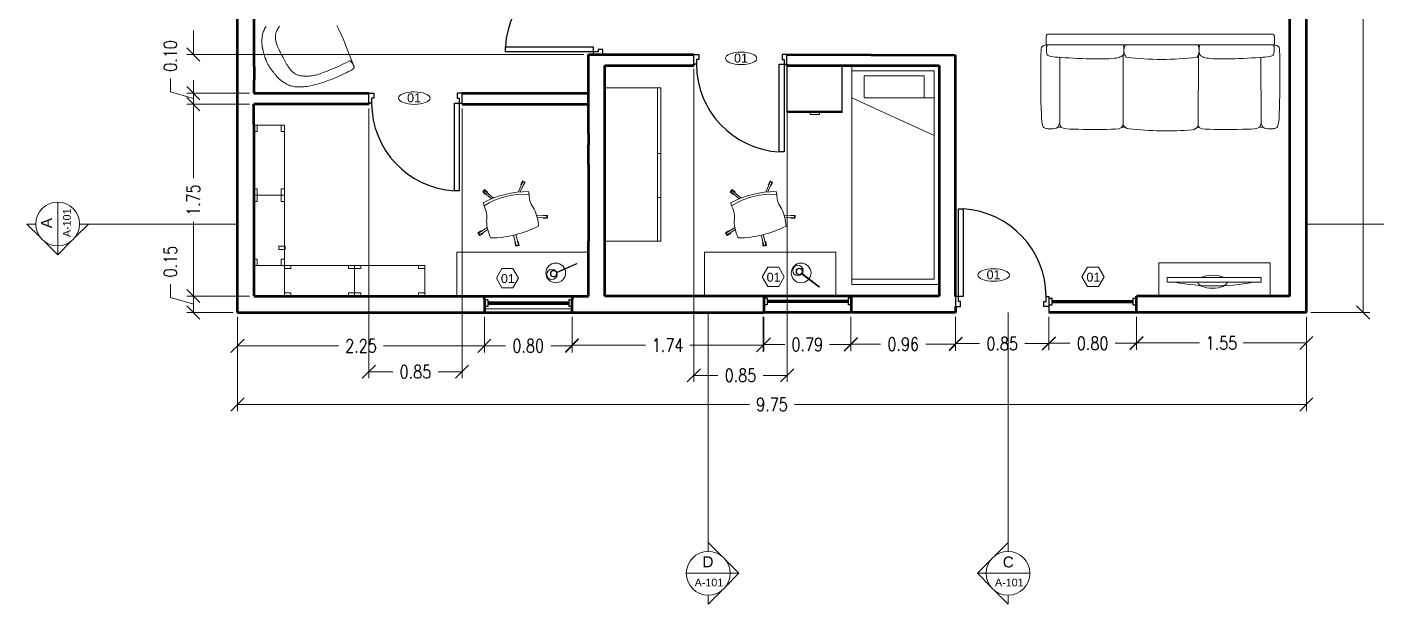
# Paper-space layout 'A000' of a CAD drawing. Header units: millimetres. Extents: x 0 to 841, y 0 to 594.
# Drawn here: x 453.9 to 700.2, y 317.9 to 423.3 of the extents above; entities that cross this region are included whole.
import ezdxf

# ---------------------------------------------------------------- set-up
doc = ezdxf.new("R2010")
doc.units = ezdxf.units.MM
doc.header["$MEASUREMENT"] = 0
for name, color, linetype, lineweight in [('A-ANNO-DIMS', 3, 'Continuous', 18), ('A-ANNO-SYMB', 3, 'Continuous', 18), ('A-ANNO-TEXT', 3, 'Continuous', 18), ('A-DOOR-FULL', 4, 'Continuous', 25), ('A-FURN', 8, 'Continuous', 13), ('A-GLAZ-FULL', 4, 'Continuous', 25), ('A-WALL-FULL-EXTR', 7, 'Continuous', 50), ('A-WALL-FULL-INTR', 7, 'Continuous', 50)]:
    doc.layers.add(name, color=color, linetype=linetype, lineweight=lineweight)
doc.styles.add('ARIAL', font='arial.ttf')
doc.styles.add('E-ROMANS', font='romans.shx', dxfattribs={"width": 0.8})
doc.styles.get("Standard").update_dxf_attribs({"font": 'arial.ttf'})

# ---------------------------------------------------------------- blocks, each defined once
blk = doc.blocks.new('_Oblique')
at = {"color": 0, "linetype": 'ByBlock', "lineweight": -2}
blk.add_line((-0.5, -0.5), (0.5, 0.5), dxfattribs=at)

psp = doc.layouts.new('A000')

# ---------------------------------------------------------------- linework, layer by layer
at = {"layer": 'A-ANNO-DIMS'}
for p, q in [((697.65, 371.17), (697.65, 427.09)), ((484.23, 418.27), (484.23, 422.64)), ((480.03, 411.46), (480.03, 413.86)), ((575.52, 415.67), (575.52, 358.49)), ((484.23, 410.2), (480.03, 411.46)), ((484.23, 411.2), (484.23, 413.6)), ((494.46, 411.2), (483.03, 411.2)), ((494.46, 409.2), (483.03, 409.2)), ((494.46, 409.2), (483.03, 409.2)), ((484.23, 411.2), (484.23, 409.2)), ((484.23, 411.2), (484.23, 409.2)), ((484.23, 409.2), (484.23, 395.67)), ((484.23, 409.2), (484.23, 406.8)), ((533.24, 408.4), (533.24, 359.15)), ((459.47, 387.32), (459.47, 391.32)), ((454.47, 387.32), (453.87, 387.32)), ((456.27, 384.92), (453.87, 387.32)), ((455.47, 387.32), (454.47, 387.32)), ((459.47, 387.32), (459.47, 383.32)), ((462.67, 384.92), (465.07, 387.32)), ((463.47, 387.32), (464.47, 387.32)), ((464.47, 387.32), (464.87, 387.32)), ((464.87, 387.32), (465.07, 387.32)), ((465.07, 387.32), (471.07, 387.32)), ((471.07, 387.32), (467.07, 387.32)), ((484.23, 374.17), (484.23, 387.7)), ((459.47, 381.72), (457.07, 384.12)), ((459.47, 381.72), (461.87, 384.12)), ((459.47, 383.32), (459.47, 382.32)), ((459.47, 382.32), (459.47, 381.92)), ((459.47, 381.92), (459.47, 381.72)), ((480.03, 373.93), (480.03, 376.33)), ((484.23, 372.67), (480.03, 373.93)), ((494.46, 374.17), (483.03, 374.17)), ((491.49, 374.17), (483.03, 374.17)), ((484.23, 371.17), (484.23, 374.17)), ((491.49, 371.17), (483.03, 371.17)), ((492.29, 370.37), (492.29, 363.88)), ((492.29, 370.37), (492.29, 353.17)), ((537.32, 370.37), (537.32, 363.88)), ((537.32, 370.37), (537.32, 363.88)), ((553.32, 370.37), (553.32, 364)), ((553.32, 370.37), (553.32, 363.88)), ((588.17, 370.37), (588.17, 364)), ((588.29, 370.37), (588.29, 364.12)), ((604.17, 370.37), (604.17, 364.19)), ((604.17, 370.37), (604.17, 364.12)), ((623.29, 370.37), (623.29, 364.28)), ((623.29, 370.37), (623.29, 364.19)), ((640.29, 370.37), (640.29, 364.34)), ((640.29, 370.37), (640.29, 364.28)), ((656.29, 370.37), (656.29, 364.4)), ((656.29, 370.37), (656.29, 364.34)), ((687.29, 370.37), (687.29, 364.4)), ((687.29, 370.37), (687.29, 353.17)), ((688.09, 371.17), (698.85, 371.17)), ((492.29, 365.08), (510.68, 365.08)), ((537.32, 365.08), (518.93, 365.08)), ((537.32, 365.08), (541.19, 365.08)), ((553.32, 365.08), (549.44, 365.08)), ((553.32, 365.2), (566.71, 365.2)), ((588.17, 365.2), (574.78, 365.2)), ((588.29, 365.32), (592.15, 365.32)), ((604.17, 365.32), (600.31, 365.32)), ((604.17, 365.39), (609.61, 365.39)), ((623.29, 365.39), (617.86, 365.39)), ((623.29, 365.48), (627.67, 365.48)), ((640.29, 365.48), (635.92, 365.48)), ((640.29, 365.54), (644.17, 365.54)), ((656.29, 365.54), (652.42, 365.54)), ((656.29, 365.6), (667.8, 365.6)), ((687.29, 365.6), (675.78, 365.6)), ((516.24, 360.35), (520.62, 360.35)), ((533.24, 360.35), (528.87, 360.35)), ((575.52, 359.69), (579.91, 359.69)), ((592.55, 359.69), (588.16, 359.69)), ((492.29, 354.37), (585.67, 354.37)), ((687.29, 354.37), (593.92, 354.37)), ((578.16, 329.15), (578.16, 335.15)), ((632.86, 329.15), (632.86, 335.15)), ((578.16, 328.55), (578.16, 329.15)), ((580.56, 326.75), (578.16, 329.15)), ((578.16, 327.55), (578.16, 328.55)), ((630.46, 326.75), (632.86, 329.15)), ((632.86, 328.55), (632.86, 329.15)), ((632.86, 327.55), (632.86, 328.55)), ((583.76, 323.55), (581.36, 325.95)), ((627.26, 323.55), (629.66, 325.95)), ((578.16, 323.55), (574.16, 323.55)), ((578.16, 323.55), (582.16, 323.55)), ((583.76, 323.55), (581.36, 321.15)), ((582.16, 323.55), (583.16, 323.55)), ((583.16, 323.55), (583.56, 323.55)), ((583.56, 323.55), (583.76, 323.55)), ((627.46, 323.55), (627.26, 323.55)), ((627.26, 323.55), (629.66, 321.15)), ((627.86, 323.55), (627.46, 323.55)), ((628.86, 323.55), (627.86, 323.55)), ((632.86, 323.55), (628.86, 323.55)), ((632.86, 323.55), (636.86, 323.55)), ((580.56, 320.35), (578.16, 317.95)), ((630.46, 320.35), (632.86, 317.95)), ((578.16, 319.55), (578.16, 318.55)), ((578.16, 318.55), (578.16, 318.15)), ((578.16, 318.15), (578.16, 317.95)), ((632.86, 319.55), (632.86, 318.55)), ((632.86, 318.55), (632.86, 318.15)), ((632.86, 318.15), (632.86, 317.95))]:
    psp.add_line(p, q, dxfattribs=at)
for centre in [(459.47, 387.32), (578.16, 323.55), (632.86, 323.55)]:
    psp.add_circle(centre, 4, dxfattribs=at)
at = {"layer": 'A-ANNO-SYMB', "color": 7}
for p, q in [((589.01, 379.43), (588, 377.68)), ((591.03, 379.43), (589.01, 379.43)), ((592.04, 377.68), (591.03, 379.43)), ((647.35, 379.43), (646.34, 377.68)), ((649.37, 379.43), (647.35, 379.43)), ((650.38, 377.68), (649.37, 379.43)), ((540.52, 379.17), (539.51, 377.42)), ((539.51, 377.42), (540.52, 375.67)), ((542.54, 379.17), (540.52, 379.17)), ((543.55, 377.42), (542.54, 379.17)), ((542.54, 375.67), (543.55, 377.42)), ((588, 377.68), (589.01, 375.93)), ((591.03, 375.93), (592.04, 377.68)), ((646.34, 377.68), (647.35, 375.93)), ((649.37, 375.93), (650.38, 377.68)), ((540.52, 375.67), (542.54, 375.67)), ((589.01, 375.93), (591.03, 375.93)), ((647.35, 375.93), (649.37, 375.93))]:
    psp.add_line(p, q, dxfattribs=at)
for centre in [(584.17, 417.55), (524.53, 410.3), (630.25, 378)]:
    psp.add_ellipse(centre, major_axis=(-2.88, 0.01), ratio=0.395468, dxfattribs=at)
at = {"layer": 'A-ANNO-TEXT'}
for p, q in [((471.07, 387.32), (492.29, 387.32)), ((707.45, 387.32), (687.29, 387.32)), ((578.16, 371.17), (578.16, 335.15)), ((578.16, 336.15), (578.16, 336.75)), ((578.16, 335.15), (578.16, 336.15)), ((578.16, 335.15), (578.16, 331.15)), ((632.86, 335.15), (632.86, 331.15))]:
    psp.add_line(p, q, dxfattribs=at)
at = {"layer": 'A-DOOR-FULL'}
for p, q in [((623.79, 374.07), (623.79, 390.07)), ((623.79, 390.07), (624.69, 390.07)), ((624.69, 390.07), (624.69, 374.07)), ((623.79, 374.07), (623.29, 374.07)), ((623.29, 374.07), (623.29, 372.27)), ((623.29, 372.27), (624.19, 372.27)), ((624.69, 374.07), (623.79, 374.07)), ((623.79, 373.17), (623.79, 374.07)), ((624.19, 373.17), (623.79, 373.17)), ((624.19, 372.27), (624.19, 373.17)), ((639.39, 372.27), (639.39, 373.17)), ((639.39, 373.17), (639.79, 373.17)), ((640.29, 372.27), (639.39, 372.27)), ((639.79, 374.07), (640.29, 374.07)), ((639.79, 373.17), (639.79, 374.07)), ((640.29, 374.07), (640.29, 372.27)), ((640.29, 372.17), (640.29, 371.17))]:
    psp.add_line(p, q, dxfattribs=at)
for points in [[(541.16, 419.67), (557.16, 419.67), (557.16, 418.77), (541.16, 418.77), (541.16, 419.67)], [(557.16, 418.77), (557.16, 418.27), (558.96, 418.27), (558.96, 419.17), (558.06, 419.17), (558.06, 418.77), (557.16, 418.77)], [(576.02, 416.47), (575.52, 416.47), (575.52, 418.27), (576.42, 418.27), (576.42, 417.37), (576.02, 417.37), (576.02, 416.47)], [(591.12, 400.47), (591.12, 416.47), (592.02, 416.47), (592.02, 400.47), (591.12, 400.47)], [(592.02, 416.47), (592.52, 416.47), (592.52, 418.27), (591.62, 418.27), (591.62, 417.37), (592.02, 417.37), (592.02, 416.47)], [(516.74, 409.4), (516.24, 409.4), (516.24, 411.2), (517.14, 411.2), (517.14, 410.3), (516.74, 410.3), (516.74, 409.4)], [(516.74, 409.4), (516.24, 409.4), (516.24, 411.2), (517.14, 411.2), (517.14, 410.3), (516.74, 410.3), (516.74, 409.4)], [(531.84, 393.4), (531.84, 409.4), (532.74, 409.4), (532.74, 393.4), (531.84, 393.4)], [(531.84, 393.4), (531.84, 409.4), (532.74, 409.4), (532.74, 393.4), (531.84, 393.4)], [(532.74, 409.4), (533.24, 409.4), (533.24, 411.2), (532.34, 411.2), (532.34, 410.3), (532.74, 410.3), (532.74, 409.4)], [(532.74, 409.4), (533.24, 409.4), (533.24, 411.2), (532.34, 411.2), (532.34, 410.3), (532.74, 410.3), (532.74, 409.4)]]:
    psp.add_lwpolyline(points, dxfattribs=at)
for centre, start, end in [((557.17, 418.72), 90.0659, 176.6189), ((592.07, 416.49), 180.0659, 266.6189), ((532.79, 409.42), 180.0659, 266.6189), ((532.79, 409.42), 180.0659, 266.6189), ((623.75, 374.05), 0.0659, 86.6189)]:
    psp.add_arc(centre, 16.05, start, end, dxfattribs=at)
at = {"layer": 'A-FURN'}
for p, q in [((496.74, 421.04), (496.75, 421.23)), ((496.75, 421.23), (496.77, 421.41)), ((496.77, 421.41), (496.79, 421.58)), ((496.79, 421.58), (496.82, 421.76)), ((496.82, 421.76), (496.86, 421.95)), ((496.86, 421.95), (496.91, 422.13)), ((496.91, 422.13), (496.97, 422.32)), ((496.97, 422.32), (497.04, 422.51)), ((497.04, 422.51), (497.13, 422.71)), ((497.13, 422.71), (497.23, 422.92)), ((497.23, 422.92), (497.35, 423.13)), ((497.35, 423.13), (497.48, 423.35)), ((499.2, 421.6), (499.19, 421.45)), ((499.19, 421.45), (499.19, 421.3)), ((499.19, 421.3), (499.2, 421.15)), ((499.21, 421.75), (499.2, 421.6)), ((499.23, 421.9), (499.21, 421.75)), ((499.26, 422.05), (499.23, 421.9)), ((499.3, 422.19), (499.26, 422.05)), ((499.35, 422.34), (499.3, 422.19)), ((499.41, 422.49), (499.35, 422.34)), ((499.48, 422.65), (499.41, 422.49)), ((499.56, 422.8), (499.48, 422.65)), ((499.64, 422.96), (499.56, 422.8)), ((499.74, 423.12), (499.64, 422.96)), ((499.84, 423.28), (499.74, 423.12)), ((499.95, 423.45), (499.84, 423.28)), ((510.4, 423.53), (510.58, 423.19)), ((510.76, 422.84), (510.58, 423.19)), ((511.54, 421.15), (510.76, 422.84)), ((639.82, 420.18), (639.82, 421.66)), ((640.24, 422), (681.04, 422)), ((681.46, 421.66), (681.46, 420.02)), ((681.46, 420.18), (681.46, 421.66)), ((496.73, 420.68), (496.74, 420.86)), ((496.73, 420.51), (496.73, 420.68)), ((496.74, 420.34), (496.73, 420.51)), ((496.74, 420.86), (496.74, 421.04)), ((496.74, 420.18), (496.74, 420.34)), ((496.75, 420.02), (496.74, 420.18)), ((496.76, 419.88), (496.75, 420.02)), ((496.78, 419.75), (496.76, 419.88)), ((496.79, 419.63), (496.78, 419.75)), ((496.81, 419.52), (496.79, 419.63)), ((496.83, 419.42), (496.81, 419.52)), ((496.85, 419.31), (496.83, 419.42)), ((496.88, 419.21), (496.85, 419.31)), ((496.91, 419.1), (496.88, 419.21)), ((496.94, 418.98), (496.91, 419.1)), ((496.97, 418.86), (496.94, 418.98)), ((497.01, 418.73), (496.97, 418.86)), ((497.05, 418.6), (497.01, 418.73)), ((499.2, 421.15), (499.22, 420.99)), ((499.22, 420.99), (499.25, 420.84)), ((499.25, 420.84), (499.28, 420.68)), ((499.28, 420.68), (499.32, 420.52)), ((499.32, 420.52), (499.37, 420.36)), ((499.37, 420.36), (499.42, 420.21)), ((499.42, 420.21), (499.47, 420.05)), ((499.47, 420.05), (499.53, 419.9)), ((499.53, 419.9), (499.59, 419.75)), ((499.59, 419.75), (499.65, 419.61)), ((499.65, 419.61), (499.71, 419.47)), ((499.71, 419.47), (499.77, 419.34)), ((499.77, 419.34), (499.83, 419.21)), ((499.83, 419.21), (499.89, 419.09)), ((499.89, 419.09), (499.95, 418.96)), ((499.95, 418.96), (500.01, 418.84)), ((500.01, 418.84), (500.08, 418.72)), ((500.08, 418.72), (500.14, 418.59)), ((512.38, 418.91), (511.54, 421.15)), ((513.46, 416.29), (512.38, 418.91)), ((638.88, 418.81), (638.86, 418.35)), ((638.9, 419.14), (638.88, 418.81)), ((638.92, 419.36), (638.9, 419.14)), ((638.95, 419.5), (638.92, 419.36)), ((638.98, 419.58), (638.95, 419.5)), ((639.03, 419.64), (638.98, 419.58)), ((639.08, 419.69), (639.03, 419.64)), ((639.14, 419.74), (639.08, 419.69)), ((639.21, 419.79), (639.14, 419.74)), ((639.29, 419.83), (639.21, 419.79)), ((639.4, 419.88), (639.29, 419.83)), ((639.52, 419.93), (639.4, 419.88)), ((639.66, 419.97), (639.52, 419.93)), ((639.82, 420.02), (639.66, 419.97)), ((681.46, 420.02), (639.82, 420.02)), ((639.87, 419.53), (639.86, 419.39)), ((639.86, 419.39), (639.86, 419.25)), ((639.86, 419.25), (639.86, 419.09)), ((639.86, 419.09), (639.87, 418.93)), ((639.89, 419.65), (639.87, 419.53)), ((639.87, 418.93), (639.88, 418.77)), ((639.88, 418.77), (639.9, 418.62)), ((639.91, 419.75), (639.89, 419.65)), ((639.93, 419.83), (639.91, 419.75)), ((639.95, 419.9), (639.93, 419.83)), ((639.97, 419.95), (639.95, 419.9)), ((639.98, 419.99), (639.97, 419.95)), ((639.99, 420.01), (639.98, 419.99)), ((640, 420.02), (639.99, 420.01)), ((653.93, 419.9), (653.89, 420.01)), ((653.96, 419.77), (653.93, 419.9)), ((653.98, 419.61), (653.96, 419.77)), ((654, 419.44), (653.98, 419.61)), ((653.99, 418.62), (654, 418.75)), ((654, 419.26), (654, 419.44)), ((654.01, 419.08), (654, 419.26)), ((654, 418.91), (654.01, 419.08)), ((654, 418.75), (654, 418.91)), ((667.73, 419.26), (667.74, 419.44)), ((667.73, 419.08), (667.73, 419.26)), ((667.74, 418.91), (667.73, 419.08)), ((667.74, 419.44), (667.75, 419.61)), ((667.74, 418.75), (667.74, 418.91)), ((667.75, 418.62), (667.74, 418.75)), ((667.75, 419.61), (667.78, 419.77)), ((667.78, 419.77), (667.81, 419.9)), ((667.81, 419.9), (667.85, 420.01)), ((681.29, 420.02), (681.29, 420.01)), ((681.29, 420.01), (681.3, 419.99)), ((681.3, 419.99), (681.32, 419.95)), ((681.32, 419.95), (681.34, 419.9)), ((681.34, 419.9), (681.36, 419.83)), ((681.36, 419.83), (681.38, 419.75)), ((681.38, 419.75), (681.39, 419.65)), ((681.4, 418.77), (681.38, 418.62)), ((681.39, 419.65), (681.41, 419.53)), ((681.41, 418.93), (681.4, 418.77)), ((681.41, 419.53), (681.42, 419.39)), ((681.42, 419.09), (681.41, 418.93)), ((681.42, 419.39), (681.42, 419.25)), ((681.42, 419.25), (681.42, 419.09)), ((681.46, 420.02), (681.63, 419.97)), ((681.63, 419.97), (681.77, 419.93)), ((681.77, 419.93), (681.89, 419.88)), ((681.89, 419.88), (681.99, 419.83)), ((681.99, 419.83), (682.08, 419.79)), ((682.08, 419.79), (682.15, 419.74)), ((682.15, 419.74), (682.21, 419.69)), ((682.21, 419.69), (682.26, 419.64)), ((682.26, 419.64), (682.3, 419.58)), ((682.3, 419.58), (682.33, 419.5)), ((682.33, 419.5), (682.36, 419.36)), ((682.36, 419.36), (682.39, 419.14)), ((682.39, 419.14), (682.41, 418.81)), ((682.41, 418.81), (682.42, 418.35)), ((497.09, 418.46), (497.05, 418.6)), ((497.13, 418.33), (497.09, 418.46)), ((497.16, 418.2), (497.13, 418.33)), ((497.2, 418.08), (497.16, 418.2)), ((497.23, 417.97), (497.2, 418.08)), ((497.26, 417.86), (497.23, 417.97)), ((497.29, 417.77), (497.26, 417.86)), ((497.32, 417.69), (497.29, 417.77)), ((497.34, 417.61), (497.32, 417.69)), ((497.37, 417.53), (497.34, 417.61)), ((497.39, 417.46), (497.37, 417.53)), ((497.42, 417.39), (497.39, 417.46)), ((497.44, 417.32), (497.42, 417.39)), ((497.47, 417.24), (497.44, 417.32)), ((497.5, 417.16), (497.47, 417.24)), ((497.54, 417.07), (497.5, 417.16)), ((497.58, 416.97), (497.54, 417.07)), ((497.63, 416.87), (497.58, 416.97)), ((497.69, 416.75), (497.63, 416.87)), ((497.75, 416.62), (497.69, 416.75)), ((497.83, 416.48), (497.75, 416.62)), ((497.78, 416.56), (497.86, 416.41)), ((497.86, 416.41), (497.93, 416.28)), ((497.93, 416.28), (497.99, 416.17)), ((500.14, 418.59), (500.2, 418.47)), ((500.2, 418.47), (500.27, 418.35)), ((500.27, 418.35), (500.33, 418.23)), ((500.33, 418.23), (500.38, 418.13)), ((500.38, 418.13), (500.43, 418.03)), ((500.43, 418.03), (500.47, 417.96)), ((500.47, 417.96), (500.5, 417.91)), ((500.49, 417.93), (500.47, 417.96)), ((500.51, 417.88), (500.49, 417.93)), ((500.5, 417.91), (500.51, 417.88)), ((500.55, 417.8), (500.51, 417.88)), ((500.6, 417.71), (500.55, 417.8)), ((500.65, 417.61), (500.6, 417.71)), ((500.72, 417.49), (500.65, 417.61)), ((500.78, 417.37), (500.72, 417.49)), ((500.85, 417.24), (500.78, 417.37)), ((500.91, 417.12), (500.85, 417.24)), ((500.97, 417), (500.91, 417.12)), ((501.04, 416.88), (500.97, 417)), ((501.11, 416.76), (501.04, 416.88)), ((501.17, 416.64), (501.11, 416.76)), ((501.24, 416.51), (501.17, 416.64)), ((501.32, 416.39), (501.24, 416.51)), ((501.4, 416.26), (501.32, 416.39)), ((501.48, 416.13), (501.4, 416.26)), ((511.48, 416.48), (510.92, 416.22)), ((512.07, 416.77), (511.48, 416.48)), ((512.7, 417.09), (512.07, 416.77)), ((512.78, 417.08), (512.7, 417.09)), ((512.85, 417.06), (512.78, 417.08)), ((512.91, 417.03), (512.85, 417.06)), ((512.97, 416.98), (512.91, 417.03)), ((513.02, 416.94), (512.97, 416.98)), ((513.07, 416.88), (513.02, 416.94)), ((513.12, 416.82), (513.07, 416.88)), ((513.17, 416.75), (513.12, 416.82)), ((513.22, 416.69), (513.17, 416.75)), ((513.26, 416.61), (513.22, 416.69)), ((513.31, 416.54), (513.26, 416.61)), ((513.36, 416.47), (513.31, 416.54)), ((513.4, 416.4), (513.36, 416.47)), ((513.44, 416.33), (513.4, 416.4)), ((513.47, 416.26), (513.44, 416.33)), ((513.5, 416.2), (513.47, 416.26)), ((592.52, 407.66), (592.52, 416.27)), ((602.6, 416.27), (602.6, 407.66)), ((604.36, 416.27), (604.36, 376.27)), ((638.85, 417.73), (638.84, 416.93)), ((638.84, 416.93), (638.84, 415.93)), ((638.86, 418.35), (638.85, 417.73)), ((639.9, 418.62), (639.93, 418.47)), ((639.93, 418.47), (639.96, 418.34)), ((639.96, 418.34), (640.01, 418.23)), ((640.01, 418.23), (640.07, 418.14)), ((640.07, 418.14), (640.17, 418.06)), ((640.17, 418.06), (640.3, 417.99)), ((640.3, 417.99), (640.49, 417.94)), ((640.49, 417.94), (640.75, 417.89)), ((640.75, 417.89), (641.08, 417.84)), ((641.08, 417.84), (641.5, 417.8)), ((641.5, 417.8), (642.01, 417.75)), ((642.01, 417.75), (642.61, 417.71)), ((642.33, 406.01), (642.31, 417.73)), ((642.61, 417.71), (643.28, 417.67)), ((643.28, 417.67), (644, 417.63)), ((644, 417.63), (644.77, 417.59)), ((644.77, 417.59), (645.55, 417.55)), ((645.55, 417.55), (646.35, 417.52)), ((646.35, 417.52), (647.14, 417.5)), ((647.14, 417.5), (647.92, 417.48)), ((647.92, 417.48), (648.66, 417.47)), ((648.66, 417.47), (649.38, 417.47)), ((649.38, 417.47), (650.05, 417.47)), ((650.05, 417.47), (650.68, 417.48)), ((650.68, 417.48), (651.25, 417.5)), ((651.25, 417.5), (651.76, 417.53)), ((651.76, 417.53), (652.21, 417.57)), ((652.21, 417.57), (652.58, 417.62)), ((652.58, 417.62), (652.89, 417.68)), ((652.89, 417.68), (653.14, 417.74)), ((653.14, 417.74), (653.33, 417.81)), ((653.33, 417.81), (653.49, 417.88)), ((653.49, 417.88), (653.61, 417.95)), ((653.61, 417.95), (653.7, 418.02)), ((653.7, 418.02), (653.77, 418.08)), ((653.77, 418.08), (653.83, 418.15)), ((653.83, 418.15), (653.87, 418.21)), ((653.85, 405.4), (653.85, 418.18)), ((653.87, 418.21), (653.91, 418.27)), ((653.91, 418.27), (653.94, 418.34)), ((653.94, 418.34), (653.96, 418.42)), ((653.96, 418.42), (653.98, 418.51)), ((653.98, 418.51), (653.99, 418.62)), ((667.54, 405.22), (667.6, 418.25)), ((667.76, 418.51), (667.75, 418.62)), ((667.78, 418.42), (667.76, 418.51)), ((667.8, 418.34), (667.78, 418.42)), ((667.83, 418.27), (667.8, 418.34)), ((667.87, 418.21), (667.83, 418.27)), ((667.91, 418.15), (667.87, 418.21)), ((667.97, 418.08), (667.91, 418.15)), ((668.04, 418.02), (667.97, 418.08)), ((668.13, 417.95), (668.04, 418.02)), ((668.25, 417.88), (668.13, 417.95)), ((668.4, 417.81), (668.25, 417.88)), ((668.58, 417.74), (668.4, 417.81)), ((668.82, 417.68), (668.58, 417.74)), ((669.11, 417.62), (668.82, 417.68)), ((669.46, 417.57), (669.11, 417.62)), ((669.87, 417.53), (669.46, 417.57)), ((670.34, 417.5), (669.87, 417.53)), ((670.88, 417.48), (670.34, 417.5)), ((671.46, 417.47), (670.88, 417.48)), ((672.09, 417.47), (671.46, 417.47)), ((672.76, 417.47), (672.09, 417.47)), ((673.47, 417.48), (672.76, 417.47)), ((674.22, 417.5), (673.47, 417.48)), ((674.98, 417.52), (674.22, 417.5)), ((675.76, 417.55), (674.98, 417.52)), ((676.54, 417.59), (675.76, 417.55)), ((677.29, 417.63), (676.54, 417.59)), ((678.01, 417.67), (677.29, 417.63)), ((678.67, 417.71), (678.01, 417.67)), ((679.27, 417.75), (678.67, 417.71)), ((679.01, 405.81), (678.97, 417.73)), ((679.78, 417.8), (679.27, 417.75)), ((680.2, 417.84), (679.78, 417.8)), ((680.54, 417.89), (680.2, 417.84)), ((680.79, 417.94), (680.54, 417.89)), ((680.98, 417.99), (680.79, 417.94)), ((681.12, 418.06), (680.98, 417.99)), ((681.21, 418.14), (681.12, 418.06)), ((681.27, 418.23), (681.21, 418.14)), ((681.32, 418.34), (681.27, 418.23)), ((681.35, 418.47), (681.32, 418.34)), ((681.38, 418.62), (681.35, 418.47)), ((682.42, 418.35), (682.43, 417.73)), ((682.43, 417.73), (682.44, 416.93)), ((682.44, 416.93), (682.44, 415.93)), ((497.99, 416.17), (498.05, 416.07)), ((498.05, 416.07), (498.11, 415.98)), ((498.11, 415.98), (498.16, 415.9)), ((498.16, 415.9), (498.21, 415.83)), ((498.21, 415.83), (498.25, 415.76)), ((498.25, 415.76), (498.3, 415.7)), ((498.3, 415.7), (498.34, 415.64)), ((498.34, 415.64), (498.39, 415.57)), ((498.39, 415.57), (498.44, 415.51)), ((498.44, 415.51), (498.49, 415.45)), ((498.49, 415.45), (498.54, 415.38)), ((498.54, 415.38), (498.6, 415.3)), ((498.6, 415.3), (498.67, 415.22)), ((498.67, 415.22), (498.74, 415.13)), ((498.74, 415.13), (498.82, 415.03)), ((498.82, 415.03), (498.91, 414.92)), ((498.91, 414.92), (498.99, 414.81)), ((498.99, 414.81), (499.08, 414.71)), ((499.08, 414.71), (499.17, 414.6)), ((499.17, 414.6), (499.25, 414.49)), ((499.25, 414.49), (499.34, 414.4)), ((499.34, 414.4), (499.41, 414.3)), ((499.41, 414.3), (499.48, 414.22)), ((499.48, 414.22), (499.56, 414.14)), ((499.56, 414.14), (499.63, 414.06)), ((499.63, 414.06), (499.7, 413.98)), ((499.7, 413.98), (499.79, 413.9)), ((499.79, 413.9), (499.87, 413.82)), ((499.87, 413.82), (499.97, 413.74)), ((501.57, 415.99), (501.48, 416.13)), ((501.66, 415.86), (501.57, 415.99)), ((501.76, 415.73), (501.66, 415.86)), ((501.86, 415.6), (501.76, 415.73)), ((501.96, 415.47), (501.86, 415.6)), ((502.07, 415.35), (501.96, 415.47)), ((502.18, 415.23), (502.07, 415.35)), ((502.29, 415.12), (502.18, 415.23)), ((502.4, 415.02), (502.29, 415.12)), ((502.52, 414.92), (502.4, 415.02)), ((502.65, 414.83), (502.52, 414.92)), ((502.77, 414.75), (502.65, 414.83)), ((502.9, 414.68), (502.77, 414.75)), ((503.04, 414.61), (502.9, 414.68)), ((503.18, 414.55), (503.04, 414.61)), ((503.32, 414.5), (503.18, 414.55)), ((503.47, 414.46), (503.32, 414.5)), ((503.63, 414.42), (503.47, 414.46)), ((503.79, 414.39), (503.63, 414.42)), ((503.96, 414.36), (503.79, 414.39)), ((504.14, 414.34), (503.96, 414.36)), ((504.33, 414.33), (504.14, 414.34)), ((504.52, 414.32), (504.33, 414.33)), ((504.73, 414.32), (504.52, 414.32)), ((504.94, 414.32), (504.73, 414.32)), ((505.16, 414.32), (504.94, 414.32)), ((505.39, 414.33), (505.16, 414.32)), ((505.62, 414.35), (505.39, 414.33)), ((505.85, 414.38), (505.62, 414.35)), ((506.09, 414.42), (505.85, 414.38)), ((506.33, 414.46), (506.09, 414.42)), ((506.57, 414.52), (506.33, 414.46)), ((506.81, 414.58), (506.57, 414.52)), ((507.07, 414.66), (506.81, 414.58)), ((507.34, 414.75), (507.07, 414.66)), ((507.62, 414.85), (507.34, 414.75)), ((507.93, 414.97), (507.62, 414.85)), ((508.26, 415.09), (507.93, 414.97)), ((508.62, 415.24), (508.26, 415.09)), ((509.01, 415.39), (508.62, 415.24)), ((509.44, 415.57), (509.01, 415.39)), ((509.9, 415.76), (509.44, 415.57)), ((509.53, 413.77), (509.82, 413.89)), ((509.82, 413.89), (510.1, 414.01)), ((510.39, 415.98), (509.9, 415.76)), ((510.1, 414.01), (510.39, 414.13)), ((510.92, 416.22), (510.39, 415.98)), ((510.39, 414.13), (510.66, 414.25)), ((510.66, 414.25), (510.93, 414.37)), ((510.93, 414.37), (511.19, 414.49)), ((511.19, 414.49), (511.44, 414.61)), ((511.44, 414.61), (511.68, 414.72)), ((511.68, 414.72), (511.9, 414.83)), ((511.9, 414.83), (512.11, 414.93)), ((512.11, 414.93), (512.31, 415.03)), ((512.31, 415.03), (512.49, 415.12)), ((512.49, 415.12), (512.65, 415.21)), ((512.65, 415.21), (512.8, 415.29)), ((512.8, 415.29), (512.94, 415.36)), ((512.94, 415.36), (513.06, 415.43)), ((513.06, 415.43), (513.16, 415.49)), ((513.16, 415.49), (513.25, 415.55)), ((513.25, 415.55), (513.33, 415.6)), ((513.33, 415.6), (513.39, 415.65)), ((513.39, 415.65), (513.45, 415.69)), ((513.45, 415.69), (513.49, 415.74)), ((513.49, 415.74), (513.52, 415.78)), ((513.53, 416.14), (513.5, 416.2)), ((513.52, 415.78), (513.55, 415.82)), ((513.55, 416.08), (513.53, 416.14)), ((513.57, 416.03), (513.55, 416.08)), ((513.55, 415.82), (513.56, 415.86)), ((513.56, 415.86), (513.57, 415.9)), ((513.58, 415.99), (513.57, 416.03)), ((513.57, 415.9), (513.58, 415.94)), ((513.58, 415.94), (513.58, 415.99)), ((592.55, 407.93), (592.55, 416.2)), ((592.55, 416.2), (602.56, 416.2)), ((602.56, 416.2), (602.56, 407.93)), ((619.36, 415.27), (604.36, 415.27)), ((617.58, 414.37), (606.58, 414.37)), ((606.58, 414.37), (606.58, 410.37)), ((617.58, 410.37), (617.58, 414.37)), ((619.36, 377.27), (619.36, 415.27)), ((638.84, 415.93), (638.84, 414.76)), ((638.84, 414.76), (638.84, 413.5)), ((682.44, 415.93), (682.45, 414.76)), ((682.45, 414.76), (682.45, 413.5)), ((499.97, 413.74), (500.08, 413.65)), ((500.08, 413.65), (500.2, 413.55)), ((500.2, 413.55), (500.33, 413.45)), ((500.33, 413.45), (500.47, 413.35)), ((500.47, 413.35), (500.61, 413.25)), ((500.61, 413.25), (500.76, 413.15)), ((500.76, 413.15), (500.91, 413.06)), ((500.91, 413.06), (501.07, 412.96)), ((501.07, 412.96), (501.23, 412.87)), ((501.23, 412.87), (501.39, 412.79)), ((501.39, 412.79), (501.55, 412.71)), ((501.55, 412.71), (501.72, 412.64)), ((501.72, 412.64), (501.9, 412.57)), ((501.9, 412.57), (502.09, 412.52)), ((502.09, 412.52), (502.29, 412.47)), ((502.29, 412.47), (502.5, 412.42)), ((502.5, 412.42), (502.73, 412.39)), ((502.73, 412.39), (502.97, 412.36)), ((502.97, 412.36), (503.23, 412.34)), ((503.23, 412.34), (503.49, 412.33)), ((503.49, 412.33), (503.77, 412.33)), ((503.77, 412.33), (504.05, 412.35)), ((504.05, 412.35), (504.35, 412.37)), ((504.35, 412.37), (504.65, 412.4)), ((504.65, 412.4), (504.96, 412.44)), ((504.96, 412.44), (505.27, 412.5)), ((505.27, 412.5), (505.58, 412.56)), ((505.58, 412.56), (505.9, 412.63)), ((505.9, 412.63), (506.22, 412.7)), ((506.22, 412.7), (506.54, 412.78)), ((506.54, 412.78), (506.85, 412.87)), ((506.85, 412.87), (507.17, 412.96)), ((507.17, 412.96), (507.47, 413.05)), ((507.47, 413.05), (507.77, 413.14)), ((507.77, 413.14), (508.07, 413.24)), ((508.07, 413.24), (508.37, 413.34)), ((508.37, 413.34), (508.66, 413.44)), ((508.66, 413.44), (508.95, 413.55)), ((508.95, 413.55), (509.24, 413.66)), ((509.24, 413.66), (509.53, 413.77)), ((559.29, 412.17), (569.49, 412.17)), ((568.89, 412.17), (568.89, 384.17)), ((569.49, 412.17), (569.49, 384.17)), ((638.84, 413.5), (638.84, 412.18)), ((638.84, 412.18), (638.85, 410.86)), ((682.44, 412.18), (682.43, 410.86)), ((682.45, 413.5), (682.44, 412.18)), ((604.36, 410.37), (619.36, 403.46)), ((606.58, 410.37), (617.58, 410.37)), ((619.36, 410.37), (606.58, 410.37)), ((638.85, 410.86), (638.87, 409.59)), ((638.87, 409.59), (638.9, 408.44)), ((682.41, 409.59), (682.38, 408.44)), ((682.43, 410.86), (682.41, 409.59)), ((602.56, 407.66), (592.52, 407.66)), ((602.56, 407.93), (592.55, 407.93)), ((592.59, 407.86), (602.56, 407.86)), ((592.59, 407.66), (592.59, 407.86)), ((602.56, 407.66), (592.59, 407.66)), ((596.78, 407.66), (598.43, 407.66)), ((596.78, 407.3), (596.78, 407.66)), ((598.43, 407.3), (596.78, 407.3)), ((598.43, 407.66), (598.43, 407.3)), ((602.56, 407.86), (602.56, 407.66)), ((602.6, 407.66), (602.56, 407.66)), ((638.9, 408.44), (638.94, 407.44)), ((638.94, 407.44), (638.98, 406.64)), ((638.98, 406.64), (639.04, 406.03)), ((682.3, 406.64), (682.24, 406.03)), ((682.35, 407.44), (682.3, 406.64)), ((682.38, 408.44), (682.35, 407.44)), ((495.25, 405.37), (500.85, 405.37)), ((495.88, 405.37), (495.28, 405.37)), ((495.28, 404.23), (495.88, 404.23)), ((495.88, 404.23), (495.88, 405.37)), ((500.85, 405.37), (500.25, 405.37)), ((500.25, 405.37), (500.25, 404.23)), ((500.25, 404.23), (500.85, 404.23)), ((500.85, 405.37), (500.85, 392.57)), ((500.85, 404.23), (500.85, 405.37)), ((639.04, 406.03), (639.11, 405.58)), ((639.11, 405.58), (639.19, 405.26)), ((639.19, 405.26), (639.29, 405.05)), ((639.29, 405.05), (639.39, 404.93)), ((639.39, 404.93), (639.51, 404.86)), ((639.51, 404.86), (639.65, 404.81)), ((639.65, 404.81), (639.8, 404.78)), ((639.8, 404.78), (639.96, 404.75)), ((639.96, 404.75), (640.15, 404.72)), ((640.15, 404.72), (640.35, 404.7)), ((640.35, 404.7), (640.56, 404.69)), ((640.56, 404.69), (640.8, 404.69)), ((640.8, 404.69), (641.05, 404.7)), ((641.05, 404.7), (641.33, 404.73)), ((641.33, 404.73), (641.62, 404.79)), ((641.62, 404.79), (641.92, 405.01)), ((641.88, 404.98), (642.6, 404.98)), ((641.92, 405.01), (642.2, 405.53)), ((642.2, 405.53), (642.33, 406.01)), ((642.28, 405.81), (642.32, 405.47)), ((642.32, 405.47), (642.4, 405.21)), ((642.4, 405.21), (642.55, 405.01)), ((642.55, 405.01), (642.78, 404.87)), ((642.78, 404.87), (643.11, 404.77)), ((643.11, 404.77), (643.54, 404.7)), ((643.54, 404.7), (644.1, 404.66)), ((644.1, 404.66), (644.79, 404.63)), ((644.79, 404.63), (645.64, 404.61)), ((645.64, 404.61), (646.59, 404.6)), ((646.59, 404.6), (647.62, 404.59)), ((647.62, 404.59), (648.68, 404.59)), ((648.68, 404.59), (649.74, 404.59)), ((649.74, 404.59), (650.74, 404.6)), ((650.74, 404.6), (651.66, 404.61)), ((651.66, 404.61), (652.46, 404.63)), ((652.46, 404.63), (653.09, 404.69)), ((653.09, 404.69), (653.57, 404.92)), ((653.57, 404.92), (653.85, 405.4)), ((653.61, 404.98), (654.21, 404.98)), ((667.36, 404.98), (667.67, 404.98)), ((667.71, 404.92), (667.54, 405.22)), ((668.19, 404.69), (667.71, 404.92)), ((668.83, 404.63), (668.19, 404.69)), ((669.62, 404.61), (668.83, 404.63)), ((670.54, 404.6), (669.62, 404.61)), ((671.55, 404.59), (670.54, 404.6)), ((672.6, 404.59), (671.55, 404.59)), ((673.66, 404.59), (672.6, 404.59)), ((674.69, 404.6), (673.66, 404.59)), ((675.65, 404.61), (674.69, 404.6)), ((676.49, 404.63), (675.65, 404.61)), ((677.19, 404.66), (676.49, 404.63)), ((677.74, 404.7), (677.19, 404.66)), ((678.18, 404.77), (677.74, 404.7)), ((678.5, 404.87), (678.18, 404.77)), ((678.73, 405.01), (678.5, 404.87)), ((678.68, 404.98), (679.4, 404.98)), ((678.88, 405.21), (678.73, 405.01)), ((678.97, 405.47), (678.88, 405.21)), ((679.01, 405.81), (678.97, 405.47)), ((679.08, 405.53), (679.01, 405.81)), ((679.37, 405.01), (679.08, 405.53)), ((679.67, 404.79), (679.37, 405.01)), ((679.96, 404.73), (679.67, 404.79)), ((680.23, 404.7), (679.96, 404.73)), ((680.49, 404.69), (680.23, 404.7)), ((680.72, 404.69), (680.49, 404.69)), ((680.94, 404.7), (680.72, 404.69)), ((681.14, 404.72), (680.94, 404.7)), ((681.32, 404.75), (681.14, 404.72)), ((681.48, 404.78), (681.32, 404.75)), ((681.63, 404.81), (681.48, 404.78)), ((681.77, 404.86), (681.63, 404.81)), ((681.89, 404.93), (681.77, 404.86)), ((682, 405.05), (681.89, 404.93)), ((682.09, 405.26), (682, 405.05)), ((682.17, 405.58), (682.09, 405.26)), ((682.24, 406.03), (682.17, 405.58)), ((495.29, 401.76), (495.29, 401.76)), ((569.49, 400.17), (568.89, 400.17)), ((544.31, 395.04), (543.51, 393.16)), ((543.87, 393.19), (544.61, 394.92)), ((544.26, 395.17), (543.98, 394.52)), ((543.98, 394.52), (544.07, 394.48)), ((544.74, 394.97), (544.26, 395.17)), ((544.61, 394.92), (544.31, 395.04)), ((544.37, 394.37), (544.47, 394.33)), ((544.47, 394.33), (544.74, 394.97)), ((589.48, 395.04), (588.68, 393.16)), ((589.04, 393.19), (589.78, 394.92)), ((589.43, 395.17), (589.15, 394.52)), ((589.15, 394.52), (589.25, 394.48)), ((589.91, 394.97), (589.43, 395.17)), ((589.78, 394.92), (589.48, 395.04)), ((589.54, 394.37), (589.64, 394.33)), ((589.64, 394.33), (589.91, 394.97)), ((495.89, 393.71), (495.29, 393.71)), ((495.29, 392.57), (500.85, 392.57)), ((495.89, 392.57), (495.29, 392.57)), ((495.29, 392.57), (495.89, 392.57)), ((495.89, 392.57), (495.89, 393.71)), ((495.89, 391.43), (495.89, 392.57)), ((500.85, 393.71), (500.25, 393.71)), ((500.25, 393.71), (500.25, 392.57)), ((500.25, 392.57), (500.85, 392.57)), ((500.85, 392.57), (500.25, 392.57)), ((500.25, 392.57), (500.25, 391.43)), ((500.85, 392.57), (500.25, 392.57)), ((500.25, 392.57), (500.25, 391.43)), ((500.85, 392.57), (500.85, 393.71)), ((500.85, 392.57), (500.85, 379.77)), ((500.85, 391.43), (500.85, 392.57)), ((500.85, 391.43), (500.85, 392.57)), ((537.36, 393.59), (537.01, 393.19)), ((537.54, 392.73), (537.01, 393.19)), ((537.37, 393.45), (537.15, 393.2)), ((538.63, 391.91), (537.15, 393.2)), ((537.88, 393.13), (537.36, 393.59)), ((537.37, 393.45), (538.97, 392.05)), ((537.6, 392.81), (537.54, 392.73)), ((537.88, 393.13), (537.82, 393.05)), ((545.36, 393.25), (545.5, 392.69)), ((569.49, 392.17), (568.89, 392.17)), ((582.53, 393.59), (582.18, 393.19)), ((582.71, 392.73), (582.18, 393.19)), ((582.54, 393.45), (582.32, 393.2)), ((583.8, 391.91), (582.32, 393.2)), ((583.06, 393.13), (582.53, 393.59)), ((582.54, 393.45), (584.14, 392.05)), ((582.77, 392.81), (582.71, 392.73)), ((583.06, 393.13), (582.99, 393.05)), ((590.53, 393.25), (590.67, 392.69)), ((495.29, 391.43), (495.89, 391.43)), ((500.25, 391.43), (500.85, 391.43)), ((500.25, 391.43), (500.85, 391.43)), ((537.12, 391.19), (537.26, 390.63)), ((582.29, 391.19), (582.43, 390.63)), ((536.26, 385.67), (537.84, 386.71)), ((537.83, 386.7), (536.26, 385.67)), ((546.85, 388.96), (548.72, 388.79)), ((548.72, 388.79), (546.85, 388.96)), ((546.95, 388.57), (548.67, 388.42)), ((548.67, 388.42), (546.95, 388.57)), ((548.07, 388.47), (548.06, 388.37)), ((548.76, 388.31), (548.06, 388.37)), ((548.14, 388.94), (548.12, 388.84)), ((548.84, 388.88), (548.14, 388.94)), ((548.72, 388.79), (548.67, 388.42)), ((548.84, 388.88), (548.76, 388.31)), ((581.43, 385.67), (583.01, 386.71)), ((583, 386.7), (581.43, 385.67)), ((592.02, 388.96), (593.89, 388.79)), ((593.89, 388.79), (592.02, 388.96)), ((592.12, 388.57), (593.84, 388.42)), ((593.84, 388.42), (592.12, 388.57)), ((593.24, 388.47), (593.23, 388.37)), ((593.93, 388.31), (593.23, 388.37)), ((593.31, 388.94), (593.3, 388.84)), ((594.01, 388.88), (593.31, 388.94)), ((593.89, 388.79), (593.84, 388.42)), ((594.01, 388.88), (593.93, 388.31)), ((536.7, 386.08), (536.11, 385.7)), ((536.11, 385.7), (536.45, 385.23)), ((536.26, 385.67), (536.48, 385.37)), ((537.04, 385.61), (536.45, 385.23)), ((537.92, 386.31), (536.48, 385.37)), ((536.48, 385.37), (537.92, 386.31)), ((536.7, 386.08), (536.76, 386)), ((536.98, 385.69), (537.04, 385.61)), ((543.11, 383.39), (542.64, 385.29)), ((543.52, 383.49), (543.04, 385.39)), ((581.87, 386.08), (581.28, 385.7)), ((581.28, 385.7), (581.63, 385.23)), ((581.43, 385.67), (581.65, 385.37)), ((582.21, 385.61), (581.63, 385.23)), ((583.09, 386.31), (581.65, 385.37)), ((581.65, 385.37), (583.09, 386.31)), ((581.87, 386.08), (581.93, 386)), ((582.15, 385.69), (582.21, 385.61)), ((588.28, 383.39), (587.81, 385.29)), ((588.69, 383.49), (588.21, 385.39)), ((500.97, 383.25), (499.83, 383.25)), ((499.83, 383.25), (499.83, 382.65)), ((499.83, 382.65), (500.97, 382.65)), ((500.97, 382.65), (500.97, 383.25)), ((532.29, 374.17), (532.29, 382.17)), ((532.29, 382.17), (556.29, 382.17)), ((542.96, 383.97), (542.87, 383.95)), ((542.87, 383.95), (543.04, 383.27)), ((543.64, 383.42), (543.04, 383.27)), ((543.52, 383.49), (543.11, 383.39)), ((543.47, 384.1), (543.37, 384.07)), ((543.47, 384.1), (543.64, 383.42)), ((569.49, 384.17), (559.29, 384.17)), ((577.46, 374.17), (577.46, 382.17)), ((577.46, 382.17), (601.46, 382.17)), ((588.14, 383.97), (588.04, 383.95)), ((588.04, 383.95), (588.21, 383.27)), ((588.81, 383.42), (588.21, 383.27)), ((588.69, 383.49), (588.28, 383.39)), ((588.64, 384.1), (588.54, 384.07)), ((588.64, 384.1), (588.81, 383.42)), ((601.46, 382.17), (601.46, 374.17)), ((495.89, 380.91), (495.29, 380.91)), ((500.85, 379.77), (495.29, 379.77)), ((495.29, 379.77), (496.43, 379.77)), ((495.29, 379.77), (496.43, 379.77)), ((495.29, 379.77), (495.89, 379.77)), ((495.89, 379.77), (495.89, 380.91)), ((500.85, 379.77), (499.71, 379.77)), ((500.85, 379.77), (499.71, 379.77)), ((500.85, 380.91), (500.25, 380.91)), ((500.25, 380.91), (500.25, 379.77)), ((500.25, 379.77), (500.85, 379.77)), ((500.85, 379.77), (500.85, 380.91)), ((500.85, 374.17), (500.85, 379.77)), ((500.85, 379.77), (513.65, 379.77)), ((500.85, 374.17), (500.85, 379.77)), ((500.85, 379.77), (513.65, 379.77)), ((501.99, 379.77), (500.85, 379.77)), ((500.85, 379.77), (500.85, 379.17)), ((501.99, 379.17), (501.99, 379.77)), ((513.65, 379.77), (512.51, 379.77)), ((512.51, 379.77), (512.51, 379.17)), ((513.65, 379.77), (512.51, 379.77)), ((512.51, 379.77), (512.51, 379.17)), ((513.65, 374.17), (513.65, 379.77)), ((513.65, 379.77), (526.45, 379.77)), ((513.65, 379.77), (513.65, 374.17)), ((513.65, 379.77), (513.65, 374.17)), ((514.79, 379.77), (513.65, 379.77)), ((513.65, 379.77), (513.65, 379.17)), ((513.65, 379.17), (513.65, 379.77)), ((513.65, 379.17), (513.65, 379.77)), ((514.79, 379.17), (514.79, 379.77)), ((526.45, 379.77), (525.31, 379.77)), ((525.31, 379.77), (525.31, 379.17)), ((526.45, 379.77), (525.31, 379.77)), ((525.31, 379.77), (525.31, 379.17)), ((526.45, 379.77), (526.45, 374.17)), ((526.45, 379.17), (526.45, 379.77)), ((526.45, 379.17), (526.45, 379.77)), ((550.51, 378.5), (554.13, 380.12)), ((550.55, 378.4), (554.17, 380.03)), ((554.13, 380.12), (554.17, 380.03)), ((680.69, 380.23), (660.36, 380.23)), ((660.36, 380.23), (660.36, 374.17)), ((680.69, 374.17), (680.69, 380.23)), ((500.85, 379.17), (501.99, 379.17)), ((512.51, 379.17), (513.65, 379.17)), ((512.51, 379.17), (513.65, 379.17)), ((513.65, 379.17), (514.79, 379.17)), ((525.31, 379.17), (526.45, 379.17)), ((525.31, 379.17), (526.45, 379.17)), ((550.51, 378.5), (550.55, 378.4)), ((595.28, 378.27), (595.22, 378.19)), ((595.22, 378.19), (598.39, 375.8)), ((595.28, 378.27), (598.45, 375.88)), ((619.36, 377.27), (604.36, 377.27)), ((661.9, 376.7), (661.9, 377.56)), ((661.9, 377.56), (679.02, 377.56)), ((679.02, 377.56), (679.02, 376.7)), ((501.99, 374.77), (500.85, 374.77)), ((500.85, 374.77), (500.85, 374.17)), ((501.99, 374.77), (500.85, 374.77)), ((500.85, 374.77), (500.85, 374.17)), ((501.99, 374.17), (501.99, 374.77)), ((501.99, 374.17), (501.99, 374.77)), ((513.65, 374.77), (512.51, 374.77)), ((512.51, 374.77), (512.51, 374.17)), ((513.65, 374.77), (512.51, 374.77)), ((512.51, 374.77), (512.51, 374.17)), ((514.79, 374.77), (513.65, 374.77)), ((513.65, 374.77), (513.65, 374.17)), ((514.79, 374.77), (513.65, 374.77)), ((513.65, 374.77), (513.65, 374.17)), ((513.65, 374.17), (513.65, 374.77)), ((513.65, 374.17), (513.65, 374.77)), ((514.79, 374.17), (514.79, 374.77)), ((514.79, 374.17), (514.79, 374.77)), ((526.45, 374.77), (525.31, 374.77)), ((525.31, 374.77), (525.31, 374.17)), ((526.45, 374.77), (525.31, 374.77)), ((525.31, 374.77), (525.31, 374.17)), ((526.45, 374.17), (526.45, 374.77)), ((526.45, 374.17), (526.45, 374.77)), ((598.45, 375.88), (598.39, 375.8)), ((604.36, 376.27), (620.29, 376.27)), ((679.02, 376.7), (661.9, 376.7)), ((505.49, 374.17), (495.29, 374.17)), ((500.85, 374.17), (501.99, 374.17)), ((500.85, 374.17), (501.99, 374.17)), ((512.51, 374.17), (513.65, 374.17)), ((512.51, 374.17), (513.65, 374.17)), ((513.65, 374.17), (514.79, 374.17)), ((513.65, 374.17), (514.79, 374.17)), ((525.31, 374.17), (526.45, 374.17)), ((525.31, 374.17), (526.45, 374.17)), ((553.32, 373.45), (553.32, 373.84)), ((553.32, 373.84), (553.32, 373.84)), ((553.32, 373.45), (553.32, 372.25)), ((604.36, 374.17), (620.29, 374.17)), ((660.36, 374.17), (680.69, 374.17)), ((553.32, 371.85), (537.32, 371.85)), ((553.32, 371.85), (537.32, 371.85))]:
    psp.add_line(p, q, dxfattribs=at)
for centre, radius in [((550.34, 378.4), 1.8), ((595.11, 378.38), 1.8), ((594.52, 378.84), 0.95), ((549.65, 378.11), 0.95), ((549.96, 378.25), 0.604), ((549.96, 378.25), 0.529), ((594.79, 378.64), 0.604), ((594.79, 378.64), 0.529)]:
    psp.add_circle(centre, radius, dxfattribs=at)
for centre, radius, start, end in [((640.26, 421.55), 0.449, 88.23, 165.7884), ((681.03, 421.55), 0.449, 14.2116, 91.77), ((640, 420.2), 0.183, 187.3549, 267.8922), ((656.02, 418.99), 2.02, 149.3922, 218.0575), ((665.72, 418.99), 2.02, 321.9425, 30.6078), ((681.28, 420.2), 0.183, 272.1078, 352.6451), ((660.87, 472.5), 55.13, 263.2896, 276.7104), ((655.12, 406.13), 1.47, 210.1907, 262.5592), ((661.65, 466.32), 62, 263.7799, 274.4488), ((666.27, 405.96), 1.47, 277.4408, 329.8093), ((545.26, 376.14), 17.1, 89.6679, 118.4258), ((544.4, 379.59), 13.15, 85.1973, 122.8963), ((549.99, 392.72), 4.49, 180.4561, 217.1084), ((590.43, 376.14), 17.1, 89.6679, 118.4258), ((589.57, 379.59), 13.15, 85.1973, 122.8963), ((595.17, 392.72), 4.49, 180.4561, 217.1084), ((533.28, 388.54), 4.49, 350.9853, 27.6376), ((539.5, 386.6), 7.7, 2.5231, 26.2708), ((578.45, 388.54), 4.49, 350.9853, 27.6376), ((584.67, 386.6), 7.7, 2.5231, 26.2708), ((545.42, 388.08), 7.7, 181.8229, 205.5705), ((537.99, 405.22), 20.46, 271.343, 296.7507), ((590.59, 388.08), 7.7, 181.8229, 205.5705), ((583.16, 405.22), 20.46, 271.343, 296.7507), ((670.42, 412.96), 36.95, 258.8449, 281.1513)]:
    psp.add_arc(centre, radius, start, end, dxfattribs=at)
for start_param, end_param in [(6.995762, 8.712201), (3.212493, 6.212285)]:
    psp.add_ellipse((670.16, 376.78), major_axis=(2.73, 0), ratio=0.43211, start_param=start_param, end_param=end_param, dxfattribs=at)
at = {"layer": 'A-GLAZ-FULL'}
for p, q in [((537.92, 373.45), (537.32, 373.45)), ((537.92, 372.25), (537.32, 372.25)), ((537.92, 373.45), (537.92, 372.25)), ((552.72, 373.05), (537.92, 373.05)), ((552.72, 372.85), (537.92, 372.85)), ((552.72, 372.65), (537.92, 372.65)), ((552.7, 373.45), (552.7, 372.25)), ((553.32, 373.45), (552.72, 373.45)), ((553.32, 372.25), (552.72, 372.25)), ((588.89, 373.77), (588.29, 373.77)), ((588.89, 372.57), (588.29, 372.57)), ((588.89, 373.77), (588.89, 372.57)), ((603.69, 373.37), (588.89, 373.37)), ((603.69, 373.17), (588.89, 373.17)), ((603.69, 372.97), (588.89, 372.97)), ((604.29, 373.77), (603.69, 373.77)), ((603.69, 373.77), (603.69, 372.57)), ((604.29, 372.57), (603.69, 372.57)), ((640.29, 373.77), (640.89, 373.77)), ((640.29, 372.57), (640.89, 372.57)), ((640.89, 372.57), (640.89, 373.77)), ((640.89, 373.37), (655.69, 373.37)), ((640.89, 373.17), (655.69, 373.17)), ((640.89, 372.97), (655.69, 372.97)), ((655.69, 372.57), (655.69, 373.77)), ((655.69, 373.77), (656.29, 373.77)), ((655.69, 372.57), (656.29, 372.57))]:
    psp.add_line(p, q, dxfattribs=at)
at = {"layer": 'A-WALL-FULL-EXTR'}
for p, q in [((492.29, 371.17), (492.29, 491.17)), ((687.29, 371.17), (687.29, 491.17)), ((495.29, 415.99), (495.29, 488.17)), ((684.29, 374.17), (684.29, 488.17)), ((556.29, 403.76), (556.29, 418.27)), ((559.29, 418.27), (575.52, 418.27)), ((559.29, 416.27), (575.52, 416.27)), ((575.52, 416.27), (575.52, 416.47)), ((592.52, 418.27), (623.29, 418.17)), ((592.52, 416.47), (592.52, 416.27)), ((592.52, 416.27), (620.29, 416.27)), ((620.29, 416.27), (620.29, 374.17)), ((495.29, 415.99), (495.26, 411.2)), ((495.26, 411.2), (516.24, 411.2)), ((495.29, 401.76), (495.26, 409.2)), ((516.24, 409.2), (495.26, 409.2)), ((516.24, 409.4), (516.24, 409.4)), ((516.24, 409.4), (516.24, 409.2)), ((533.24, 411.2), (556.29, 411.2)), ((533.24, 409.4), (533.24, 409.2)), ((533.24, 409.2), (556.29, 409.2)), ((495.29, 374.17), (495.29, 401.76)), ((556.29, 403.76), (556.29, 401.76)), ((556.29, 398.17), (556.29, 401.76)), ((556.29, 398.17), (556.29, 384.17)), ((559.29, 384.17), (559.29, 398.17)), ((556.29, 374.17), (556.29, 384.17)), ((495.29, 374.17), (556.29, 374.17)), ((537.32, 373.45), (537.32, 374.17)), ((537.32, 373.45), (537.32, 371.17)), ((553.32, 374.17), (553.32, 373.45)), ((553.32, 371.17), (553.32, 373.45)), ((620.29, 374.17), (559.29, 374.17)), ((588.29, 374.17), (588.29, 371.17)), ((604.29, 371.17), (604.29, 374.17)), ((623.29, 372.27), (623.29, 371.17)), ((684.29, 374.17), (656.29, 374.17)), ((656.29, 371.17), (656.29, 374.17)), ((492.29, 371.17), (495.29, 371.17)), ((495.29, 371.17), (588.29, 371.17)), ((604.17, 371.17), (588.17, 371.17)), ((620.29, 371.17), (604.29, 371.17)), ((623.29, 371.17), (620.29, 371.17)), ((656.29, 371.17), (640.29, 371.17)), ((687.29, 371.17), (656.29, 371.17))]:
    psp.add_line(p, q, dxfattribs=at)
at = {"layer": 'A-WALL-FULL-INTR'}
for p, q in [((556.29, 418.27), (559.29, 418.27)), ((559.29, 398.17), (559.29, 416.27)), ((623.29, 374.07), (623.29, 418.17)), ((556.29, 374.17), (556.29, 384.17)), ((559.29, 374.17), (559.29, 384.17)), ((495.29, 374.17), (556.29, 374.17))]:
    psp.add_line(p, q, dxfattribs=at)

# ---------------------------------------------------------------- block references
at = {"layer": 'A-ANNO-DIMS', "xscale": 2.4, "yscale": 2.4, "zscale": 2.4}
for p, rotation in [((484.23, 411.2), 270), ((484.23, 409.2), 90), ((484.23, 409.2), 90), ((484.23, 374.17), 270), ((484.23, 374.17), 90), ((484.23, 371.17), 270), ((697.65, 371.17), 270), ((492.29, 365.08), 180), ((537.32, 365.08), 180), ((553.32, 365.2), 180), ((588.29, 365.32), 180), ((604.17, 365.39), 180), ((623.29, 365.48), 180), ((640.29, 365.54), 180), ((656.29, 365.6), 180), ((516.24, 360.35), 180), ((575.52, 359.69), 180), ((492.29, 354.37), 180)]:
    psp.add_blockref('_Oblique', p, dxfattribs=dict(at, rotation=rotation))
for p in [(537.32, 365.08), (553.32, 365.08), (588.17, 365.2), (604.17, 365.32), (623.29, 365.39), (640.29, 365.48), (656.29, 365.54), (687.29, 365.6), (533.24, 360.35), (592.55, 359.69), (687.29, 354.37)]:
    psp.add_blockref('_Oblique', p, dxfattribs=at)

# ---------------------------------------------------------------- texts
at = {"layer": 'A-ANNO-DIMS'}
for s, height, rotation, p in [('A-101', 1.4, 90, (461.85, 384.93)), ('A', 2, 90, (458.44, 386.55)), ('C', 2, 360, (631.9, 324.62))]:
    psp.add_text(s, height=height, rotation=rotation, dxfattribs=at).set_placement(p)
for s, height, p in [('D', 2, (577.11, 324.65)), ('A-101', 1.4, (575.68, 321.17)), ('A-101', 1.4, (630.48, 321.17))]:
    psp.add_text(s, height=height, dxfattribs=at).set_placement(p)
at = {"layer": 'A-ANNO-SYMB', "color": 7, "style": 'ARIAL'}
for p in [(582.87, 416.79), (523.22, 409.54), (628.95, 377.24)]:
    psp.add_text('01', height=1.632, dxfattribs=at).set_placement(p)
for p in [(540.33, 376.54), (588.81, 376.8), (647.16, 376.8)]:
    psp.add_text('01', height=1.632, rotation=359.8326, dxfattribs=at).set_placement(p)

# ---------------------------------------------------------------- next in the draw order: texts
at = {"layer": 'A-ANNO-DIMS', "char_height": 2.4, "attachment_point": 5, "rotation": 90, "style": 'E-ROMANS', "bg_fill": 3, "box_fill_scale": 1.25, "bg_fill_color": 256, "bg_fill_true_color": 13158600, "bg_fill_transparency": 0}
for s, insert in [('\\A1;0.10', (480.03, 417.99)), ('\\A1;1.75', (484.23, 391.68)), ('\\A1;0.15', (480.03, 380.45))]:
    psp.add_mtext(s, dxfattribs=dict(at, insert=insert))
at = {"layer": 'A-ANNO-DIMS', "char_height": 2.4, "attachment_point": 5, "style": 'E-ROMANS', "bg_fill": 3, "box_fill_scale": 1.25, "bg_fill_color": 256, "bg_fill_true_color": 13158600, "bg_fill_transparency": 0}
for s, insert in [('\\A1;1.74', (570.75, 365.2)), ('\\A1;0.79', (596.23, 365.32)), ('\\A1;0.96', (613.73, 365.39)), ('\\A1;0.85', (631.79, 365.48)), ('\\A1;0.80', (648.29, 365.54)), ('\\A1;1.55', (671.79, 365.6)), ('\\A1;2.25', (514.81, 365.08)), ('\\A1;0.80', (545.32, 365.08)), ('\\A1;0.85', (524.74, 360.35)), ('\\A1;0.85', (584.04, 359.69)), ('\\A1;9.75', (589.79, 354.37))]:
    psp.add_mtext(s, dxfattribs=dict(at, insert=insert))

# ---------------------------------------------------------------- next in the draw order: linework, layer by layer
at = {"layer": 'A-ANNO-DIMS'}
for p, q in [((555.49, 418.27), (483.03, 418.27)), ((592.55, 415.4), (592.55, 358.49)), ((516.24, 408.4), (516.24, 359.15))]:
    psp.add_line(p, q, dxfattribs=at)
at = {"layer": 'A-ANNO-TEXT'}
psp.add_line((632.86, 371.17), (632.86, 335.15), dxfattribs=at)

# ---------------------------------------------------------------- next in the draw order: block references
at = {"layer": 'A-ANNO-DIMS', "xscale": 2.4, "yscale": 2.4, "zscale": 2.4, "rotation": 270}
psp.add_blockref('_Oblique', (484.23, 418.27), dxfattribs=at)

doc.saveas('drawing.dxf')
